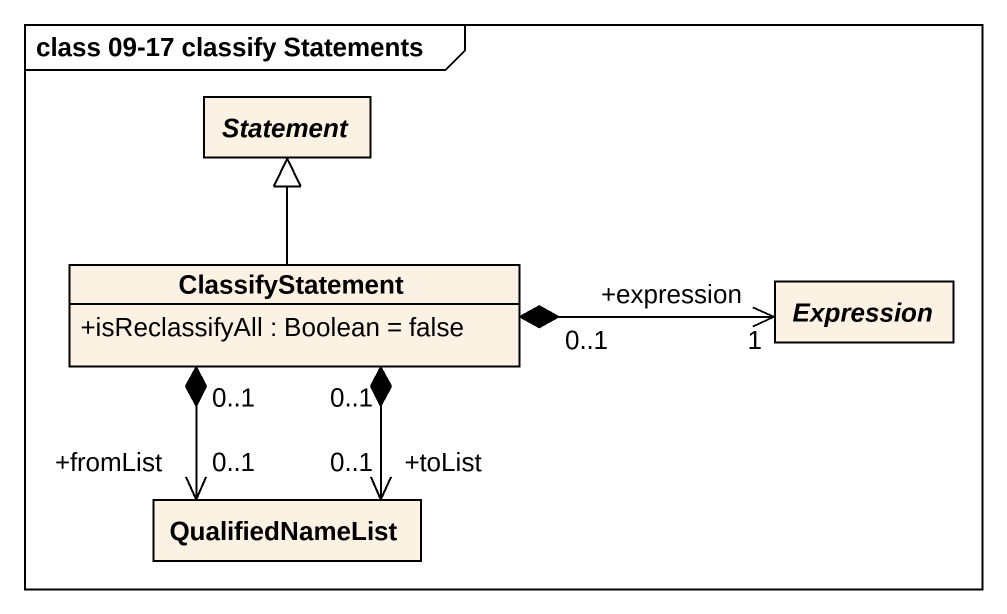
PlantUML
@startuml
mainframe class 09-17 classify Statements
hide circle
hide empty members
skinparam classAttributeIconSize 0
abstract class Statement
class ClassifyStatement {
  +isReclassifyAll : Boolean = false
}
abstract class Expression
class QualifiedNameList
ClassifyStatement -up-|> Statement
ClassifyStatement "0..1" *-right-> "+expression\n1" Expression
ClassifyStatement "0..1" *--> "+fromList\n0..1" QualifiedNameList
ClassifyStatement "0..1" *--> "+toList\n0..1" QualifiedNameList
@enduml
